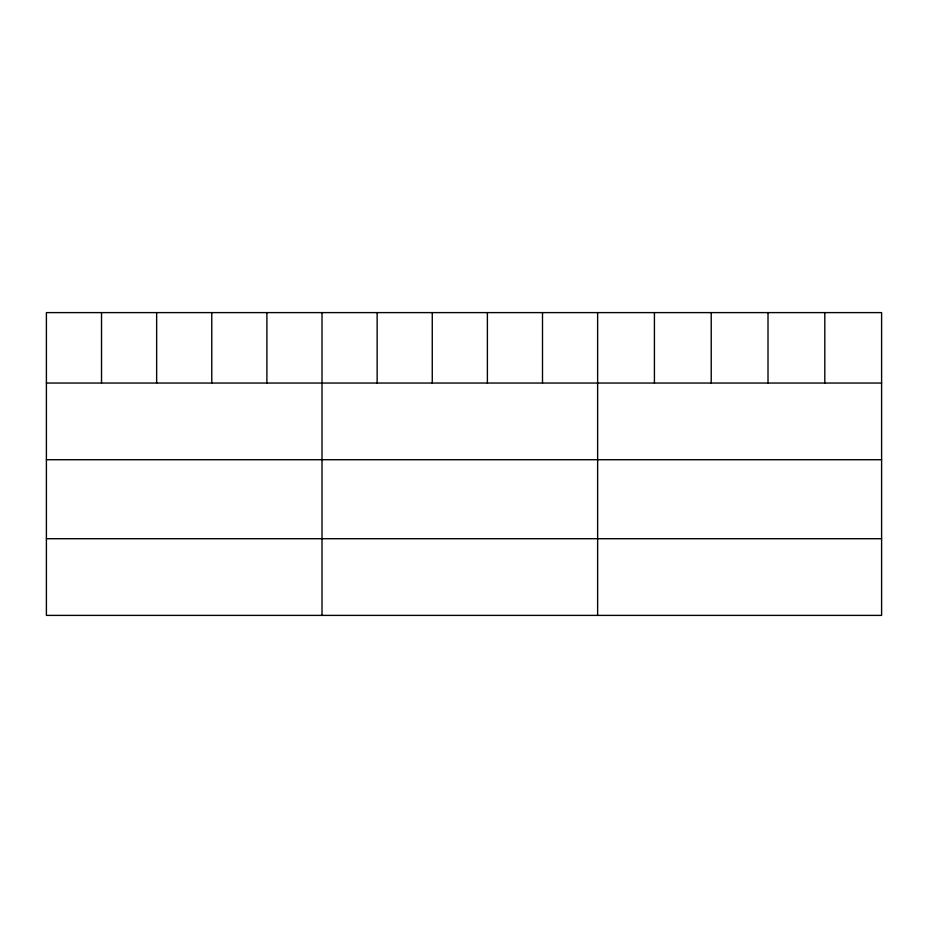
<?xml version="1.0" encoding="UTF-8"?>
<svg xmlns="http://www.w3.org/2000/svg" width="928" height="928" viewBox="0 0 928 928"><rect width="100%" height="100%" fill="white"/><g stroke="black" fill="none" stroke-linecap="round" stroke-linejoin="round"><path stroke-width="1.39" d="M881.6 383.044L881.6 615.392L46.4 615.392L46.4 312.608L881.6 312.608L881.6 383.044L46.4 383.044M46.4 459.72L881.6 459.72M46.4 538.716L881.6 538.716M824.806 312.608L824.806 383.044M768.013 312.608L768.013 383.044M711.219 312.608L711.219 383.044M654.426 312.608L654.426 383.044M597.632 312.608L597.632 615.392M542.509 312.608L542.509 383.044M487.386 312.608L487.386 383.044M432.262 312.608L432.262 383.044M377.139 312.608L377.139 383.044M322.016 312.608L322.016 615.392M266.893 312.608L266.893 383.044M211.77 312.608L211.77 383.044M156.646 312.608L156.646 383.044M101.523 312.608L101.523 383.044"/></g></svg>
